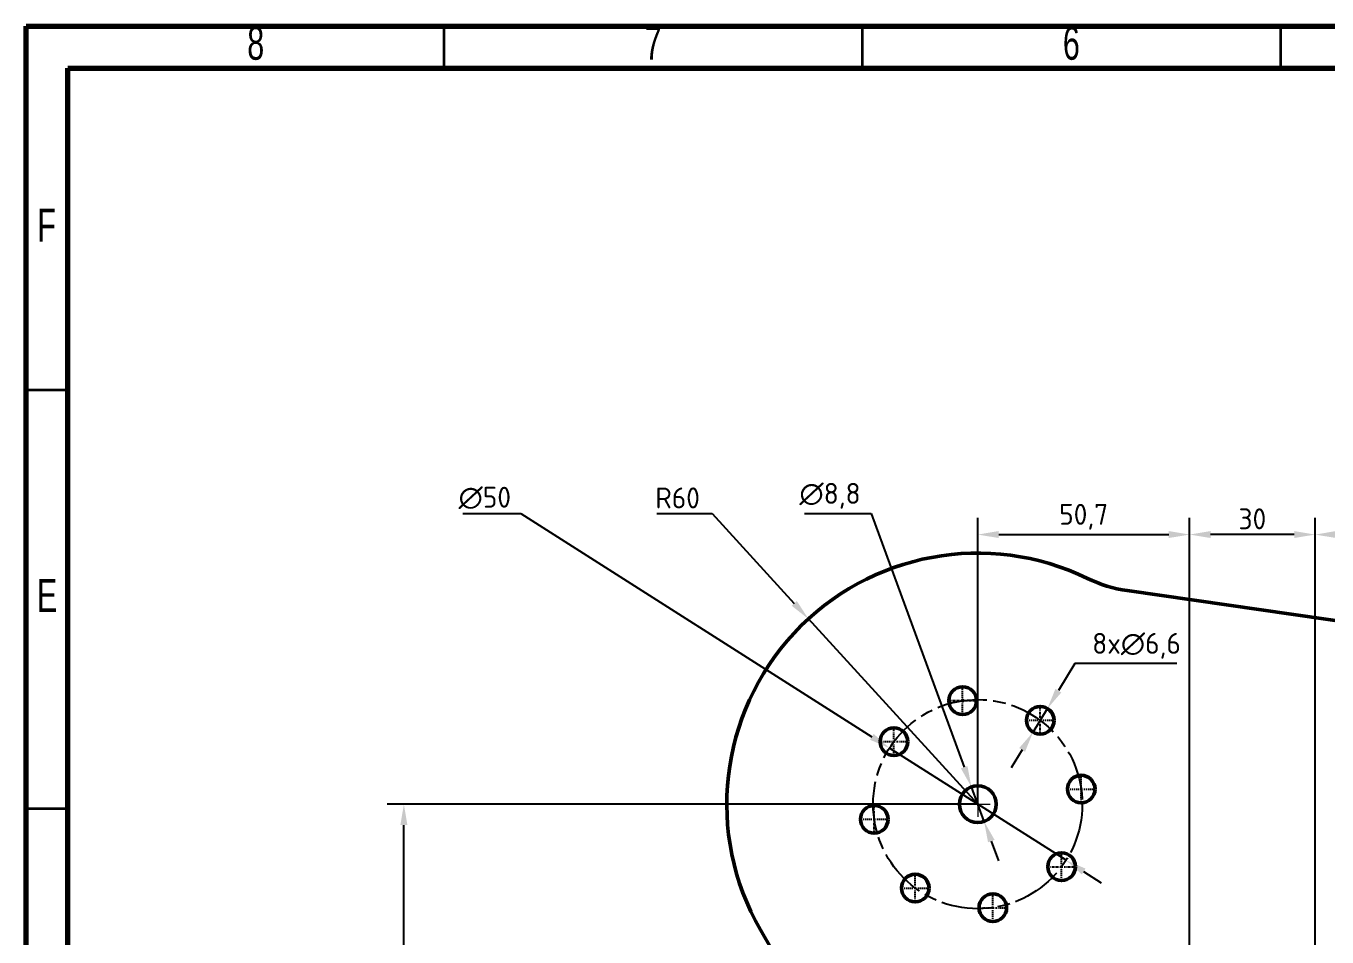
# Model space of a CAD drawing. Header units: millimetres. Extents: x -1615 to 4166, y 5 to 3174.
# Drawn here: x 999.4 to 1154.9, y 183.2 to 292 of the extents above; entities that cross this region are included whole.
import ezdxf

# ---------------------------------------------------------------- set-up
doc = ezdxf.new("R2010")
doc.units = ezdxf.units.MM
doc.header["$LTSCALE"] = 0.25
doc.header["$PDSIZE"] = -1
doc.linetypes.add('ACAD_ISO08W100', pattern=[36, 24, -3, 6, -3])
doc.linetypes.add('CENTER2', pattern=[1.125, 0.75, -0.125, 0.125, -0.125])
doc.layers.get('0').update_dxf_attribs({"lineweight": 50})
for name, color, linetype, lineweight in [('duong tam', 2, 'ACAD_ISO08W100', 25), ('kich thuoc', 1, 'Continuous', 25), ('Net dam', 7, 'Continuous', 50)]:
    doc.layers.add(name, color=color, linetype=linetype, lineweight=lineweight)
doc.styles.add('SLDTEXTSTYLE0', font='TXT', dxfattribs={"width": 0.686449})
doc.styles.get("Standard").update_dxf_attribs({"font": ''})
doc.styles.get('Standard').set_extended_font_data('TCVN 7284')
doc.dimstyles.new('Ratio 2', dxfattribs={"dimtxt": 2.5, "dimasz": 2.5, "dimexe": 2, "dimexo": 0, "dimtad": 1, "dimtoh": 1, "dimdec": 1, "dimlfac": 2, "dimzin": 9, "dimtxsty": 'Standard', "dimcen": 2.5, "dimazin": 2, "dimtfac": 1, "dimtdec": 1, "dimtmove": 0, "dimatfit": 3, "dimfxl": 1, "dimtzin": 1, "dimarcsym": 0})
doc.dimstyles.new('Ratio 2$3', dxfattribs={"dimtxt": 2.5, "dimasz": 2.5, "dimexe": 2, "dimexo": 0, "dimtad": 1, "dimtoh": 1, "dimdec": 1, "dimlfac": 2, "dimzin": 9, "dimtxsty": 'Standard', "dimcen": 2.5, "dimazin": 2, "dimtfac": 1, "dimtdec": 1, "dimtmove": 0, "dimatfit": 3, "dimfxl": 1, "dimtzin": 1, "dimarcsym": 0})

# ---------------------------------------------------------------- blocks, each defined once
blk = doc.blocks.new('SW_CENTERMARKSYMBOL_0')
at = {"color": 0, "linetype": 'Continuous', "lineweight": 0}
for p, q in [((-1, 0), (-1.5, 0)), ((0, 0), (-1, 0)), ((0, 1), (0, 1.5)), ((0, 0), (0, 1)), ((0, 0), (0, -1)), ((0, 0), (1, 0)), ((1, 0), (1.5, 0)), ((0, -1), (0, -1.5))]:
    blk.add_line(p, q, dxfattribs=at)
blk = doc.blocks.new('*D156')
at = {"layer": 'Defpoints', "color": 0, "transparency": 16777216}
for p in [(1092.91, 221.18), (1113.15, 199.04)]:
    blk.add_point(p, dxfattribs=at)
at = {"layer": 'kich thuoc', "color": 0, "lineweight": -2, "transparency": 16777216}
for p, q in [((1074.77, 233.77), (1081.4, 233.77)), ((1081.4, 233.77), (1091.22, 223.03)), ((1113.15, 199.04), (1092.91, 221.18))]:
    blk.add_line(p, q, dxfattribs=at)
at = {"layer": 'kich thuoc', "color": 0, "transparency": 16777216}
blk.add_solid([(1091.53, 223.31), (1090.91, 222.75), (1092.91, 221.18)], dxfattribs=at)
at = {"layer": 'kich thuoc', "color": 0, "transparency": 16777216, "insert": (1077.27, 235.64), "char_height": 2.5, "attachment_point": 5}
blk.add_mtext('R60', dxfattribs=at)
blk = doc.blocks.new('*D157')
at = {"layer": 'Defpoints', "color": 0, "transparency": 16777216}
for p in [(1102.6, 205.75), (1123.7, 192.34)]:
    blk.add_point(p, dxfattribs=at)
at = {"layer": 'kich thuoc', "color": 0, "lineweight": -2, "transparency": 16777216}
for p, q in [((1051.59, 233.77), (1058.52, 233.77)), ((1058.52, 233.77), (1100.49, 207.09)), ((1123.7, 192.34), (1102.6, 205.75)), ((1125.81, 191), (1127.92, 189.66))]:
    blk.add_line(p, q, dxfattribs=at)
at = {"layer": 'kich thuoc', "color": 0, "transparency": 16777216}
for points in [[(1100.71, 207.44), (1100.27, 206.74), (1102.6, 205.75)], [(1126.03, 191.35), (1125.59, 190.65), (1123.7, 192.34)]]:
    blk.add_solid(points, dxfattribs=at)
at = {"layer": 'kich thuoc', "color": 0, "transparency": 16777216, "insert": (1054.22, 235.64), "char_height": 2.5, "attachment_point": 5}
blk.add_mtext('∅50', dxfattribs=at)
blk = doc.blocks.new('*D170')
at = {"layer": 'Defpoints', "color": 0, "transparency": 16777216}
for p in [(1153.48, 231.26), (1153.48, 163.54), (1213.48, 158.54)]:
    blk.add_point(p, dxfattribs=at)
at = {"layer": 'kich thuoc', "color": 0, "lineweight": -2, "transparency": 16777216}
for p, q in [((1153.48, 163.54), (1153.48, 233.26)), ((1213.48, 209.9), (1213.48, 233.26)), ((1210.98, 231.26), (1155.98, 231.26)), ((1213.48, 158.54), (1213.48, 206.15))]:
    blk.add_line(p, q, dxfattribs=at)
at = {"layer": 'kich thuoc', "color": 0, "transparency": 16777216}
for points in [[(1155.98, 231.68), (1155.98, 230.85), (1153.48, 231.26)], [(1210.98, 231.68), (1210.98, 230.85), (1213.48, 231.26)]]:
    blk.add_solid(points, dxfattribs=at)
at = {"layer": 'kich thuoc', "color": 0, "transparency": 16777216, "insert": (1183.48, 233.14), "char_height": 2.5, "attachment_point": 5}
blk.add_mtext('120', dxfattribs=at)
blk = doc.blocks.new('*D171')
at = {"layer": 'Defpoints', "color": 0, "transparency": 16777216}
for p in [(1138.48, 231.26), (1138.48, 163.54), (1153.48, 163.54)]:
    blk.add_point(p, dxfattribs=at)
at = {"layer": 'kich thuoc', "color": 0, "lineweight": -2, "transparency": 16777216}
for p, q in [((1138.48, 163.54), (1138.48, 233.26)), ((1153.48, 163.54), (1153.48, 233.26)), ((1150.98, 231.26), (1140.98, 231.26))]:
    blk.add_line(p, q, dxfattribs=at)
at = {"layer": 'kich thuoc', "color": 0, "transparency": 16777216}
for points in [[(1140.98, 231.68), (1140.98, 230.85), (1138.48, 231.26)], [(1150.98, 231.68), (1150.98, 230.85), (1153.48, 231.26)]]:
    blk.add_solid(points, dxfattribs=at)
at = {"layer": 'kich thuoc', "color": 0, "transparency": 16777216, "insert": (1145.98, 233.14), "char_height": 2.5, "attachment_point": 5}
blk.add_mtext('30', dxfattribs=at)
blk = doc.blocks.new('*U636')
at = {"layer": 'duong tam', "color": 0, "linetype": 'CENTER2', "transparency": 16777216}
for p, q in [((0, 0.3), (0, 1.62)), ((-1.62, 0), (-0.3, 0)), ((0.3, 0), (1.62, 0)), ((0, -1.62), (0, -0.3))]:
    blk.add_line(p, q, dxfattribs=at)
at = {"layer": 'duong tam', "color": 0, "linetype": 'Continuous', "transparency": 16777216}
for p, q in [((-0.15, 0), (0.15, 0)), ((0, -0.15), (0, 0.15))]:
    blk.add_line(p, q, dxfattribs=at)
blk = doc.blocks.new('*U637')
at = {"layer": 'duong tam', "color": 0, "linetype": 'CENTER2', "transparency": 16777216}
for p, q in [((0, 0.3), (0, 1.62)), ((-1.62, 0), (-0.3, 0)), ((0.3, 0), (1.62, 0)), ((0, -1.62), (0, -0.3))]:
    blk.add_line(p, q, dxfattribs=at)
at = {"layer": 'duong tam', "color": 0, "linetype": 'Continuous', "transparency": 16777216}
for p, q in [((-0.15, 0), (0.15, 0)), ((0, -0.15), (0, 0.15))]:
    blk.add_line(p, q, dxfattribs=at)
blk = doc.blocks.new('*U638')
at = {"layer": 'duong tam', "color": 0, "linetype": 'CENTER2', "transparency": 16777216}
for p, q in [((0, 0.3), (0, 1.62)), ((-1.62, 0), (-0.3, 0)), ((0.3, 0), (1.62, 0)), ((0, -1.62), (0, -0.3))]:
    blk.add_line(p, q, dxfattribs=at)
at = {"layer": 'duong tam', "color": 0, "linetype": 'Continuous', "transparency": 16777216}
for p, q in [((-0.15, 0), (0.15, 0)), ((0, -0.15), (0, 0.15))]:
    blk.add_line(p, q, dxfattribs=at)
blk = doc.blocks.new('*U639')
at = {"layer": 'duong tam', "color": 0, "linetype": 'CENTER2', "transparency": 16777216}
for p, q in [((0, 0.3), (0, 1.62)), ((-1.62, 0), (-0.3, 0)), ((0.3, 0), (1.62, 0)), ((0, -1.62), (0, -0.3))]:
    blk.add_line(p, q, dxfattribs=at)
at = {"layer": 'duong tam', "color": 0, "linetype": 'Continuous', "transparency": 16777216}
for p, q in [((-0.15, 0), (0.15, 0)), ((0, -0.15), (0, 0.15))]:
    blk.add_line(p, q, dxfattribs=at)
blk = doc.blocks.new('*U640')
at = {"layer": 'duong tam', "color": 0, "linetype": 'CENTER2', "transparency": 16777216}
for p, q in [((0, 0.3), (0, 1.62)), ((-1.62, 0), (-0.3, 0)), ((0.3, 0), (1.62, 0)), ((0, -1.62), (0, -0.3))]:
    blk.add_line(p, q, dxfattribs=at)
at = {"layer": 'duong tam', "color": 0, "linetype": 'Continuous', "transparency": 16777216}
for p, q in [((-0.15, 0), (0.15, 0)), ((0, -0.15), (0, 0.15))]:
    blk.add_line(p, q, dxfattribs=at)
blk = doc.blocks.new('*U641')
at = {"layer": 'duong tam', "color": 0, "linetype": 'CENTER2', "transparency": 16777216}
for p, q in [((0, 0.3), (0, 1.62)), ((-1.62, 0), (-0.3, 0)), ((0.3, 0), (1.62, 0)), ((0, -1.62), (0, -0.3))]:
    blk.add_line(p, q, dxfattribs=at)
at = {"layer": 'duong tam', "color": 0, "linetype": 'Continuous', "transparency": 16777216}
for p, q in [((-0.15, 0), (0.15, 0)), ((0, -0.15), (0, 0.15))]:
    blk.add_line(p, q, dxfattribs=at)
blk = doc.blocks.new('*U642')
at = {"layer": 'duong tam', "color": 0, "linetype": 'CENTER2', "transparency": 16777216}
for p, q in [((0, 0.3), (0, 1.62)), ((-1.62, 0), (-0.3, 0)), ((0.3, 0), (1.62, 0)), ((0, -1.62), (0, -0.3))]:
    blk.add_line(p, q, dxfattribs=at)
at = {"layer": 'duong tam', "color": 0, "linetype": 'Continuous', "transparency": 16777216}
for p, q in [((-0.15, 0), (0.15, 0)), ((0, -0.15), (0, 0.15))]:
    blk.add_line(p, q, dxfattribs=at)
blk = doc.blocks.new('*U643')
at = {"layer": 'duong tam', "color": 0, "linetype": 'CENTER2', "transparency": 16777216}
for p, q in [((0, 0.3), (0, 1.62)), ((-1.62, 0), (-0.3, 0)), ((0.3, 0), (1.62, 0)), ((0, -1.62), (0, -0.3))]:
    blk.add_line(p, q, dxfattribs=at)
at = {"layer": 'duong tam', "color": 0, "linetype": 'Continuous', "transparency": 16777216}
for p, q in [((-0.15, 0), (0.15, 0)), ((0, -0.15), (0, 0.15))]:
    blk.add_line(p, q, dxfattribs=at)
blk = doc.blocks.new('*D646')
at = {"layer": 'Defpoints', "color": 0, "transparency": 16777216}
for p in [(1112.39, 201.11), (1113.91, 196.98)]:
    blk.add_point(p, dxfattribs=at)
at = {"layer": 'kich thuoc', "color": 0, "lineweight": -2, "transparency": 16777216}
for p, q in [((1092.43, 233.77), (1100.4, 233.77)), ((1100.4, 233.77), (1111.53, 203.46)), ((1113.91, 196.98), (1112.39, 201.11)), ((1114.77, 194.63), (1115.63, 192.29))]:
    blk.add_line(p, q, dxfattribs=at)
at = {"layer": 'kich thuoc', "color": 0, "transparency": 16777216}
for points in [[(1111.92, 203.6), (1111.14, 203.31), (1112.39, 201.11)], [(1115.16, 194.78), (1114.38, 194.49), (1113.91, 196.98)]]:
    blk.add_solid(points, dxfattribs=at)
at = {"layer": 'kich thuoc', "color": 0, "transparency": 16777216, "insert": (1095.49, 235.89), "char_height": 2.5, "attachment_point": 5}
blk.add_mtext('∅8,8', dxfattribs=at)
blk = doc.blocks.new('*D647')
at = {"layer": 'Defpoints', "color": 0, "transparency": 16777216}
for p in [(1121.48, 210.47), (1119.76, 207.66)]:
    blk.add_point(p, dxfattribs=at)
at = {"layer": 'kich thuoc', "color": 0, "lineweight": -2, "transparency": 16777216}
for p, q in [((1124.77, 215.84), (1122.79, 212.61)), ((1136.94, 215.84), (1124.77, 215.84)), ((1119.76, 207.66), (1121.48, 210.47)), ((1118.45, 205.53), (1117.15, 203.4))]:
    blk.add_line(p, q, dxfattribs=at)
at = {"layer": 'kich thuoc', "color": 0, "transparency": 16777216}
for points in [[(1122.43, 212.82), (1123.14, 212.39), (1121.48, 210.47)], [(1118.1, 205.75), (1118.81, 205.31), (1119.76, 207.66)]]:
    blk.add_solid(points, dxfattribs=at)
at = {"layer": 'kich thuoc', "color": 0, "transparency": 16777216, "insert": (1132.13, 217.97), "char_height": 2.5, "attachment_point": 5}
blk.add_mtext('8x∅6,6', dxfattribs=at)
blk = doc.blocks.new('*D658')
at = {"layer": 'Defpoints', "color": 0, "transparency": 16777216}
for p in [(1044.55, 199.04), (1113.15, 199.04), (1074.55, 107.04)]:
    blk.add_point(p, dxfattribs=at)
at = {"layer": 'kich thuoc', "color": 0, "lineweight": -2, "transparency": 16777216}
for p, q in [((1113.15, 199.04), (1042.55, 199.04)), ((1044.55, 109.54), (1044.55, 196.54)), ((1074.55, 107.04), (1042.55, 107.04))]:
    blk.add_line(p, q, dxfattribs=at)
at = {"layer": 'kich thuoc', "color": 0, "transparency": 16777216}
for points in [[(1044.13, 196.54), (1044.97, 196.54), (1044.55, 199.04)], [(1044.13, 109.54), (1044.97, 109.54), (1044.55, 107.04)]]:
    blk.add_solid(points, dxfattribs=at)
at = {"layer": 'kich thuoc', "color": 0, "transparency": 16777216, "insert": (1042.67, 153.04), "char_height": 2.5, "attachment_point": 5, "rotation": 90}
blk.add_mtext('184', dxfattribs=at)
blk = doc.blocks.new('*D1067')
at = {"layer": 'Defpoints', "color": 0, "transparency": 16777216}
for p in [(1138.48, 231.26), (1113.15, 199.04), (1138.48, 163.54)]:
    blk.add_point(p, dxfattribs=at)
at = {"layer": 'kich thuoc', "color": 0, "lineweight": -2, "transparency": 16777216}
for p, q in [((1113.15, 199.04), (1113.15, 233.26)), ((1138.48, 163.54), (1138.48, 233.26)), ((1115.65, 231.26), (1135.98, 231.26))]:
    blk.add_line(p, q, dxfattribs=at)
at = {"layer": 'kich thuoc', "color": 0, "transparency": 16777216}
for points in [[(1115.65, 231.68), (1115.65, 230.85), (1113.15, 231.26)], [(1135.98, 231.68), (1135.98, 230.85), (1138.48, 231.26)]]:
    blk.add_solid(points, dxfattribs=at)
at = {"layer": 'kich thuoc', "color": 0, "transparency": 16777216, "insert": (1125.81, 233.39), "char_height": 2.5, "attachment_point": 5}
blk.add_mtext('50,7', dxfattribs=at)

msp = doc.modelspace()

# ---------------------------------------------------------------- linework, layer by layer
at = {"color": 7, "linetype": 'Continuous', "lineweight": 70}
for p, q in [((999.379, 5), (999.379, 292)), ((999.379, 292), (1399.379, 292)), ((1004.379, 10), (1004.379, 287)), ((1004.379, 287), (1394.379, 287))]:
    msp.add_line(p, q, dxfattribs=at)
at = {"color": 7, "linetype": 'Continuous', "lineweight": 35}
for p, q in [((1049.379, 287), (1049.379, 292)), ((1099.379, 287), (1099.379, 292)), ((1149.379, 287), (1149.379, 292)), ((1004.379, 248.5), (999.379, 248.5)), ((1004.379, 198.5), (999.379, 198.5))]:
    msp.add_line(p, q, dxfattribs=at)
for p, q in [((1223.016, 211.388), (1131.016, 224.566)), ((1087.168, 184.045), (1103.334, 156.045))]:
    msp.add_line(p, q)
for centre, radius, start, end in [((1113.149, 199.045), 30, 64.04153, 210), ((1133.284, 240.404), 16, 244.04153, 261.84861)]:
    msp.add_arc(centre, radius, start, end)
at = {"layer": 'duong tam'}
msp.add_circle((1113.149, 199.045), 12.5, dxfattribs=at)
at = {"layer": 'Net dam'}
for centre, radius in [((1111.345, 211.414), 1.65), ((1120.619, 209.067), 1.65), ((1103.127, 206.515), 1.65), ((1125.518, 200.849), 1.65), ((1113.149, 199.045), 2.2), ((1100.78, 197.24), 1.65), ((1123.171, 191.575), 1.65), ((1105.679, 189.022), 1.65), ((1114.954, 186.676), 1.65)]:
    msp.add_circle(centre, radius, dxfattribs=at)
msp.add_point((1111.345, 211.414), dxfattribs=at)

# ---------------------------------------------------------------- block references
msp.add_blockref('SW_CENTERMARKSYMBOL_0', (1113.149, 199.045))
at = {"layer": 'duong tam', "linetype": 'CENTER2'}
for name, p in [('*U638', (1111.345, 211.414)), ('*U637', (1120.619, 209.067)), ('*U639', (1103.127, 206.515)), ('*U636', (1125.518, 200.849)), ('*U640', (1100.78, 197.24)), ('*U643', (1123.171, 191.575)), ('*U641', (1105.679, 189.022)), ('*U642', (1114.954, 186.676))]:
    msp.add_blockref(name, p, dxfattribs=at)

# ---------------------------------------------------------------- texts
at = {"color": 7, "linetype": 'Continuous', "lineweight": 0, "char_height": 3.969, "attachment_point": 2, "style": 'SLDTEXTSTYLE0'}
for s, insert in [('8', (1026.839, 291.968)), ('7', (1074.339, 291.968)), ('6', (1124.339, 291.968)), ('F', (1001.837, 270.218)), ('E', (1001.887, 225.968))]:
    msp.add_mtext(s, dxfattribs=dict(at, insert=insert))

# ---------------------------------------------------------------- dimensions: what is measured, and where the dimension line sits
at = {"layer": 'kich thuoc'}
for p1, p2, picture, middle in [((1123.699, 192.34), (1102.6, 205.75), '*D157', (1054.216, 233.768)), ((1113.907, 196.979), (1112.391, 201.11), '*D646', (1095.491, 233.768))]:
    dim = msp.add_diameter_dim_2p(p1=p1, p2=p2, dimstyle='Ratio 2$3', dxfattribs=at)
    dim.commit()
    dim.dimension.update_dxf_attribs({"geometry": picture, "text_midpoint": middle, "dimtype": 163})
dim = msp.add_radius_dim(center=(1113.149, 199.045), mpoint=(1092.905, 221.185), dimstyle='Ratio 2', dxfattribs=at)
dim.commit()
dim.dimension.update_dxf_attribs({"geometry": '*D156', "text_midpoint": (1077.274, 233.768), "dimtype": 164})
for base, p1, p2, picture, middle in [((1138.478, 231.262), (1113.149, 199.045), (1138.478, 163.545), '*D1067', (1125.814, 233.387)), ((1138.478, 231.262), (1153.478, 163.545), (1138.478, 163.545), '*D171', (1145.978, 233.137)), ((1153.478, 231.262), (1213.478, 158.545), (1153.478, 163.545), '*D170', (1183.478, 233.137))]:
    dim = msp.add_linear_dim(base=base, p1=p1, p2=p2, dimstyle='Ratio 2', dxfattribs=at)
    dim.commit()
    dim.dimension.update_dxf_attribs({"geometry": picture, "text_midpoint": middle})
dim = msp.add_diameter_dim_2p(p1=(1119.758, 207.66), p2=(1121.481, 210.474), text='8x<>', dimstyle='Ratio 2$3', dxfattribs=at)
dim.commit()
dim.dimension.update_dxf_attribs({"geometry": '*D647', "text_midpoint": (1132.131, 215.842), "dimtype": 163})
dim = msp.add_linear_dim(base=(1044.55, 199.045), p1=(1074.55, 107.045), p2=(1113.149, 199.045), angle=90, dimstyle='Ratio 2', dxfattribs=at)
dim.commit()
dim.dimension.update_dxf_attribs({"geometry": '*D658', "text_midpoint": (1042.675, 153.045)})

doc.saveas('drawing.dxf')
